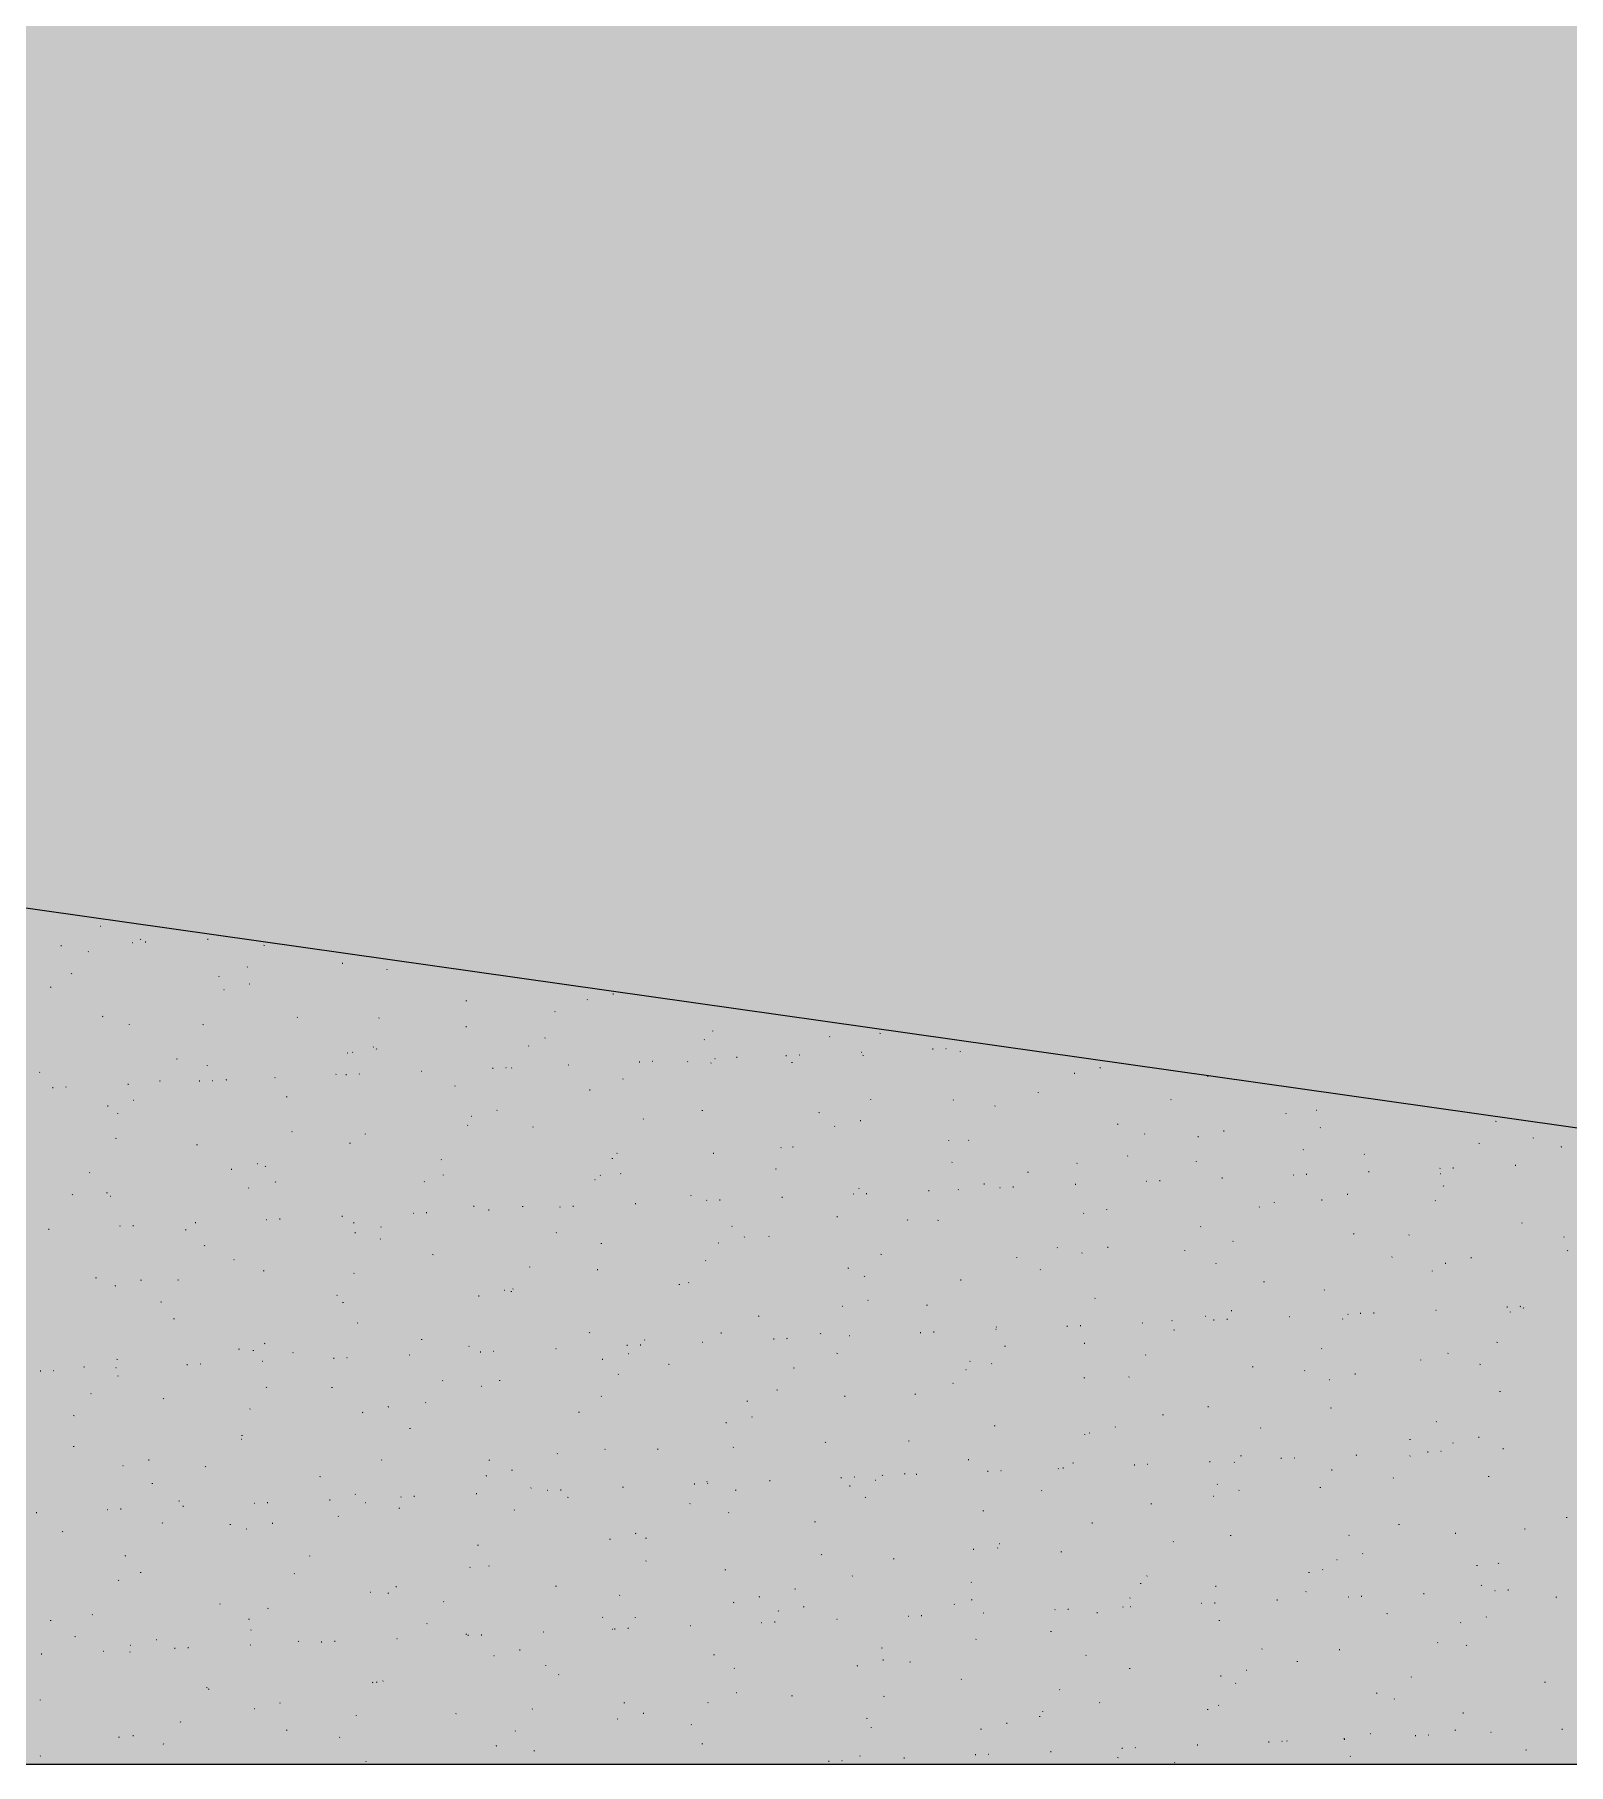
# Model space of a CAD drawing. Extents: x -40810 to 33675, y -2018 to 21213.
# Drawn here: x -4172.1 to -3954.3, y 10017.6 to 10263.4 of the extents above; entities that cross this region are included whole.
import ezdxf

# ---------------------------------------------------------------- set-up
doc = ezdxf.new("R2010")
doc.units = 0
doc.layers.get('0').update_dxf_attribs({"color": 1, "lineweight": 9})
for name, color, linetype in [('1', 5, 'Continuous'), ('130', 24, 'Continuous'), ('19', 5, 'Continuous')]:
    doc.layers.add(name, color=color, linetype=linetype)

# ---------------------------------------------------------------- blocks, each defined once
blk = doc.blocks.new('_H451C6E76CA-000')
for p, q in [((2712.904251, 1924.086902), (2712.977473, 1924.103135)), ((2717.453145, 1921.780431), (2717.528073, 1921.783702)), ((2718.674955, 1922.191323), (2718.684745, 1922.265682)), ((2719.32636, 1921.862217), (2719.401289, 1921.865489)), ((2728.167937, 1922.248249), (2728.242866, 1922.25152)), ((2707.337782, 1921.338785), (2707.41271, 1921.342056)), ((2711.243924, 1920.451704), (2711.289581, 1920.511206)), ((2736.210963, 1921.363693), (2736.25662, 1921.423195)), ((2708.846926, 1917.327875), (2708.892583, 1917.387377)), ((2729.83548, 1916.924524), (2729.845269, 1916.998883)), ((2733.813965, 1918.239864), (2733.859622, 1918.299366)), ((2747.308461, 1918.823574), (2747.381683, 1918.839807)), ((2753.673896, 1917.916473), (2753.683686, 1917.990831)), ((2705.923643, 1915.374888), (2705.933432, 1915.449247)), ((2730.467354, 1915.089991), (2730.540577, 1915.106224)), ((2734.128464, 1915.901639), (2734.201687, 1915.917872)), ((2785.739891, 1914.453059), (2785.813114, 1914.469292)), ((2764.93721, 1913.430437), (2764.947, 1913.504795)), ((2777.49302, 1911.912137), (2777.538677, 1911.971639)), ((2782.078781, 1913.641411), (2782.152004, 1913.657644)), ((2713.260137, 1911.275242), (2713.333359, 1911.291475)), ((2717.084167, 1910.108089), (2717.093957, 1910.182448)), ((2727.558942, 1910.088159), (2727.604599, 1910.14766)), ((2740.922584, 1911.100038), (2740.932373, 1911.174396)), ((2752.525981, 1911.000148), (2752.571638, 1911.059649)), ((2764.871564, 1909.826663), (2764.944786, 1909.842896)), ((2773.749137, 1907.033014), (2773.794794, 1907.092516)), ((2776.097735, 1908.163638), (2776.107524, 1908.237996)), ((2798.716176, 1907.945003), (2798.761833, 1908.004505)), ((2799.936151, 1909.155586), (2799.94594, 1909.229945)), ((2816.482991, 1908.378083), (2816.556213, 1908.394316)), ((2823.683215, 1908.856992), (2823.728872, 1908.916494)), ((2723.815059, 1905.209036), (2723.860716, 1905.268537)), ((2748.030458, 1906.093079), (2748.10368, 1906.109312)), ((2748.782098, 1906.121025), (2748.827755, 1906.180526)), ((2751.691568, 1906.904728), (2751.76479, 1906.920961)), ((2752.185898, 1906.614002), (2752.195687, 1906.68836)), ((2789.48595, 1904.821316), (2789.560879, 1904.824588)), ((2791.359166, 1904.903103), (2791.434094, 1904.906374)), ((2796.319178, 1904.821174), (2796.364835, 1904.880676)), ((2799.641885, 1904.6445), (2799.715107, 1904.660733)), ((2800.200742, 1905.289134), (2800.275671, 1905.292406)), ((2803.302995, 1905.456148), (2803.376217, 1905.472381)), ((2810.316106, 1905.730781), (2810.391034, 1905.734052)), ((2811.199465, 1904.66955), (2811.209254, 1904.743909)), ((2812.189321, 1905.812567), (2812.26425, 1905.815838)), ((2821.030898, 1906.198599), (2821.105826, 1906.20187)), ((2821.286217, 1905.733164), (2821.331874, 1905.792665)), ((2831.146261, 1906.640245), (2831.22119, 1906.643516)), ((2833.019476, 1906.722031), (2833.094405, 1906.725303)), ((2835.111302, 1906.219187), (2835.121092, 1906.293545)), ((2704.332855, 1903.291654), (2704.342644, 1903.366012)), ((2721.418061, 1902.085207), (2721.463718, 1902.144709)), ((2728.171271, 1904.283602), (2728.18106, 1904.357961)), ((2728.868699, 1902.17471), (2728.943628, 1902.177981)), ((2730.823241, 1902.278331), (2730.896463, 1902.294564)), ((2737.710276, 1902.560742), (2737.785205, 1902.564013)), ((2746.3851, 1902.997196), (2746.430757, 1903.056698)), ((2747.825639, 1903.002388), (2747.900568, 1903.005659)), ((2749.698855, 1903.084174), (2749.773783, 1903.087446)), ((2758.540432, 1903.470206), (2758.61536, 1903.473477)), ((2768.655795, 1903.911852), (2768.730723, 1903.915124)), ((2770.52901, 1903.993638), (2770.603939, 1903.99691)), ((2771.352139, 1903.909185), (2771.397796, 1903.968687)), ((2779.370587, 1904.37967), (2779.445516, 1904.382942)), ((2787.184838, 1902.339151), (2787.194628, 1902.41351)), ((2851.253312, 1903.19592), (2851.326534, 1903.212153)), ((2854.914422, 1904.007568), (2854.987644, 1904.023801)), ((2870.213032, 1902.725099), (2870.222822, 1902.799457)), ((2706.165329, 1901.183459), (2706.240257, 1901.186731)), ((2708.038544, 1901.265246), (2708.113473, 1901.268517)), ((2716.880121, 1901.651277), (2716.955049, 1901.654549)), ((2726.995484, 1902.092924), (2727.070413, 1902.096195)), ((2739.434585, 1899.797566), (2739.444374, 1899.871925)), ((2763.346422, 1901.347203), (2763.356212, 1901.421561)), ((2782.434668, 1900.829751), (2782.50789, 1900.845984)), ((2846.198406, 1900.3947), (2846.208195, 1900.469058)), ((2713.982135, 1898.544748), (2714.055357, 1898.560981)), ((2715.419958, 1897.467167), (2715.429748, 1897.541526)), ((2717.643245, 1899.356396), (2717.716467, 1899.372629)), ((2769.254672, 1897.907817), (2769.327894, 1897.92405)), ((2798.448152, 1897.853115), (2798.457942, 1897.927473)), ((2815.031193, 1897.581458), (2815.07685, 1897.64096)), ((2822.35999, 1899.402751), (2822.369779, 1899.47711)), ((2834.046095, 1899.381172), (2834.119317, 1899.397405)), ((2839.998232, 1898.493447), (2840.043889, 1898.552949)), ((2864.965271, 1899.405436), (2865.010928, 1899.464938)), ((2881.373557, 1897.4583), (2881.383346, 1897.532658)), ((2885.657522, 1897.932592), (2885.730744, 1897.948825)), ((2740.130076, 1894.845491), (2740.175733, 1894.904992)), ((2765.097115, 1895.75748), (2765.142772, 1895.816981)), ((2765.593562, 1897.096168), (2765.666784, 1897.112401)), ((2774.433526, 1895.522716), (2774.443315, 1895.597074)), ((2790.064154, 1896.669469), (2790.109811, 1896.72897)), ((2817.204989, 1895.647588), (2817.278211, 1895.663821)), ((2820.866099, 1896.459237), (2820.939321, 1896.47547)), ((2857.46172, 1895.908664), (2857.471509, 1895.983022)), ((2872.477526, 1895.010657), (2872.550748, 1895.02689)), ((2886.188427, 1895.438302), (2886.234085, 1895.497804)), ((2911.155466, 1896.350292), (2911.201124, 1896.409793)), ((2715.163037, 1893.933501), (2715.208694, 1893.993003)), ((2726.683272, 1892.981131), (2726.693062, 1893.055489)), ((2748.386345, 1893.28142), (2748.459567, 1893.297653)), ((2750.59511, 1894.530767), (2750.604899, 1894.605126)), ((2809.608677, 1892.586316), (2809.618466, 1892.660674)), ((2811.28731, 1892.702335), (2811.332967, 1892.761836)), ((2833.447093, 1893.578265), (2833.456883, 1893.652623)), ((2836.254349, 1893.614324), (2836.300006, 1893.673826)), ((2861.221388, 1894.526313), (2861.267045, 1894.585815)), ((2868.816416, 1894.199008), (2868.889638, 1894.215241)), ((2883.791429, 1892.314474), (2883.837086, 1892.373975)), ((2908.758468, 1893.226463), (2908.804125, 1893.285964)), ((2916.475287, 1893.964212), (2916.485077, 1894.038571)), ((2920.427843, 1892.750429), (2920.501065, 1892.766662)), ((2735.206349, 1890.359485), (2735.279571, 1890.375718)), ((2736.386193, 1889.966368), (2736.43185, 1890.025869)), ((2761.353232, 1890.878357), (2761.398889, 1890.937858)), ((2785.69684, 1891.03668), (2785.706629, 1891.111038)), ((2786.320271, 1891.790346), (2786.365928, 1891.849847)), ((2799.997772, 1891.83284), (2800.070994, 1891.849073)), ((2833.857351, 1890.490495), (2833.903008, 1890.549997)), ((2851.609199, 1890.38426), (2851.682421, 1890.400493)), ((2858.82439, 1891.402485), (2858.870047, 1891.461986)), ((2868.622244, 1890.641865), (2868.632034, 1890.716223)), ((2892.460661, 1891.633813), (2892.47045, 1891.708172)), ((2913.893859, 1890.148948), (2913.968787, 1890.15222)), ((2711.419154, 1889.054378), (2711.464811, 1889.11388)), ((2731.545239, 1889.547836), (2731.618461, 1889.564069)), ((2737.843797, 1887.714332), (2737.853586, 1887.78869)), ((2758.956234, 1887.754528), (2759.001891, 1887.814029)), ((2761.682213, 1888.706281), (2761.692003, 1888.780639)), ((2783.156666, 1888.099257), (2783.229888, 1888.11549)), ((2783.923273, 1888.666517), (2783.96893, 1888.726019)), ((2786.817776, 1888.910905), (2786.890998, 1888.927138)), ((2808.890312, 1889.578506), (2808.935969, 1889.638008)), ((2838.429202, 1887.462325), (2838.502425, 1887.478558)), ((2844.710407, 1889.092228), (2844.720197, 1889.166587)), ((2851.403392, 1887.420556), (2851.478321, 1887.423827)), ((2861.518756, 1887.862202), (2861.593684, 1887.865473)), ((2863.391971, 1887.943988), (2863.4669, 1887.94726)), ((2872.233548, 1888.33002), (2872.308476, 1888.333291)), ((2882.348911, 1888.771666), (2882.42384, 1888.774938)), ((2884.222127, 1888.853452), (2884.297055, 1888.856724)), ((2893.063703, 1889.239484), (2893.138632, 1889.242756)), ((2903.179067, 1889.68113), (2903.253995, 1889.684402)), ((2903.220626, 1888.93568), (2903.293848, 1888.951913)), ((2905.052282, 1889.762917), (2905.127211, 1889.766188)), ((2709.022156, 1885.93055), (2709.067813, 1885.990051)), ((2713.93196, 1886.164696), (2713.941749, 1886.239054)), ((2714.338021, 1885.733088), (2714.411244, 1885.749321)), ((2733.989195, 1886.842539), (2734.034852, 1886.90204)), ((2796.857364, 1885.769881), (2796.867154, 1885.844239)), ((2799.028289, 1885.133809), (2799.103218, 1885.137081)), ((2800.901505, 1885.215596), (2800.976433, 1885.218867)), ((2809.743082, 1885.601627), (2809.81801, 1885.604899)), ((2819.858445, 1886.043273), (2819.933373, 1886.046545)), ((2820.695781, 1886.761829), (2820.70557, 1886.836188)), ((2821.73166, 1886.12506), (2821.806589, 1886.128331)), ((2830.573237, 1886.511091), (2830.648166, 1886.514363)), ((2834.768092, 1886.650677), (2834.841315, 1886.66691)), ((2840.6886, 1886.952738), (2840.763529, 1886.956009)), ((2842.561816, 1887.034524), (2842.636744, 1887.037795)), ((2886.379519, 1885.202097), (2886.452742, 1885.21833)), ((2890.040629, 1886.013746), (2890.113852, 1886.029979)), ((2902.503445, 1885.074757), (2902.549102, 1885.134259)), ((2903.723975, 1887.147777), (2903.733764, 1887.222136)), ((2738.411039, 1882.487203), (2738.485967, 1882.490474)), ((2747.252615, 1882.873234), (2747.327544, 1882.876506)), ((2757.367979, 1883.314881), (2757.442907, 1883.318152)), ((2759.241194, 1883.396667), (2759.316123, 1883.399939)), ((2765.949448, 1884.284508), (2766.022671, 1884.300741)), ((2768.082771, 1883.782699), (2768.157699, 1883.78597)), ((2772.945527, 1884.220244), (2772.955317, 1884.294603)), ((2778.198134, 1884.224345), (2778.273063, 1884.227616)), ((2780.071349, 1884.306131), (2780.146278, 1884.309403)), ((2788.912926, 1884.692163), (2788.987855, 1884.695434)), ((2817.560875, 1882.835929), (2817.634098, 1882.852162)), ((2852.569367, 1883.250779), (2852.615024, 1883.31028)), ((2855.870932, 1883.825429), (2855.880721, 1883.899788)), ((2877.536406, 1884.162768), (2877.582063, 1884.22227)), ((2879.709348, 1884.817378), (2879.719138, 1884.891736)), ((2705.592305, 1881.054306), (2705.667233, 1881.057577)), ((2715.707668, 1881.495952), (2715.782596, 1881.499224)), ((2717.580883, 1881.577739), (2717.655812, 1881.58101)), ((2725.092484, 1880.897897), (2725.102274, 1880.972255)), ((2726.42246, 1881.96377), (2726.497389, 1881.967042)), ((2736.537823, 1882.405417), (2736.612752, 1882.408688)), ((2748.930901, 1881.889845), (2748.94069, 1881.964204)), ((2749.108342, 1880.550925), (2749.181564, 1880.567158)), ((2752.769452, 1881.362574), (2752.842674, 1881.378807)), ((2777.668249, 1880.514811), (2777.713907, 1880.574313)), ((2802.635288, 1881.426801), (2802.680946, 1881.486302)), ((2807.944468, 1879.945394), (2807.954258, 1880.019752)), ((2827.602328, 1882.33879), (2827.647985, 1882.398291)), ((2831.959095, 1882.275793), (2831.968884, 1882.350152)), ((2869.172302, 1881.387349), (2869.245524, 1881.403582)), ((2890.972662, 1880.331342), (2890.982452, 1880.4057)), ((2898.759562, 1880.195634), (2898.805219, 1880.255136)), ((2914.884499, 1881.880978), (2914.894289, 1881.955337)), ((2727.734171, 1878.690833), (2727.779828, 1878.750335)), ((2752.70121, 1879.602822), (2752.746868, 1879.662324)), ((2784.106052, 1878.953446), (2784.115841, 1879.027804)), ((2800.719769, 1879.102345), (2800.792991, 1879.118578)), ((2804.380879, 1879.913994), (2804.454101, 1879.930227)), ((2848.825484, 1878.371656), (2848.871141, 1878.431157)), ((2852.331196, 1877.653766), (2852.404418, 1877.669998)), ((2855.992306, 1878.465414), (2856.065528, 1878.481647)), ((2866.958035, 1878.000943), (2866.967825, 1878.075301)), ((2873.792523, 1879.283645), (2873.83818, 1879.343147)), ((2920.783729, 1879.938769), (2920.856951, 1879.955002)), ((2921.329603, 1877.983795), (2921.37526, 1878.043296)), ((2731.901125, 1876.736177), (2731.974347, 1876.75241)), ((2736.179588, 1875.07341), (2736.189377, 1875.147768)), ((2760.194215, 1877.403809), (2760.204004, 1877.478168)), ((2773.924367, 1875.635688), (2773.970024, 1875.69519)), ((2783.512552, 1875.287597), (2783.585774, 1875.30383)), ((2798.891406, 1876.547678), (2798.937063, 1876.607179)), ((2819.207782, 1875.459358), (2819.217572, 1875.533716)), ((2823.858445, 1877.459667), (2823.904102, 1877.519168)), ((2843.119619, 1877.008994), (2843.129409, 1877.083353)), ((2846.428486, 1875.247827), (2846.474143, 1875.307329)), ((2871.395525, 1876.159816), (2871.441182, 1876.219318)), ((2896.362564, 1877.071805), (2896.408221, 1877.131307)), ((2902.133187, 1875.064543), (2902.142976, 1875.138901)), ((2903.942623, 1876.205186), (2904.015845, 1876.221419)), ((2907.603733, 1877.016834), (2907.676955, 1877.033067)), ((2712.341172, 1874.081462), (2712.350961, 1874.15582)), ((2715.060019, 1873.002594), (2715.133241, 1873.018827)), ((2718.721129, 1873.814242), (2718.794351, 1873.830475)), ((2723.990289, 1873.81171), (2724.035946, 1873.871212)), ((2748.957328, 1874.723699), (2749.002985, 1874.783201)), ((2795.193155, 1873.128959), (2795.202945, 1873.203317)), ((2796.494408, 1873.423849), (2796.540065, 1873.48335)), ((2821.461447, 1874.335838), (2821.507104, 1874.395339)), ((2835.123979, 1873.839017), (2835.197201, 1873.85525)), ((2878.221349, 1873.514907), (2878.231139, 1873.589265)), ((2721.59329, 1870.687881), (2721.638948, 1870.747383)), ((2746.560329, 1871.599871), (2746.605987, 1871.659372)), ((2747.442902, 1870.587374), (2747.452691, 1870.661732)), ((2766.671446, 1871.554014), (2766.744668, 1871.570247)), ((2770.332556, 1872.365662), (2770.405778, 1872.381895)), ((2771.354739, 1872.13701), (2771.364529, 1872.211369)), ((2771.527369, 1872.51186), (2771.573026, 1872.571361)), ((2821.943983, 1870.917083), (2822.017205, 1870.933316)), ((2830.368307, 1870.192559), (2830.378096, 1870.266917)), ((2854.206723, 1871.184508), (2854.216512, 1871.258866)), ((2886.735406, 1872.390438), (2886.808628, 1872.40667)), ((2723.428275, 1868.256975), (2723.438065, 1868.331333)), ((2749.464229, 1867.739266), (2749.537451, 1867.755499)), ((2806.456469, 1868.642923), (2806.466259, 1868.717281)), ((2818.282873, 1870.105434), (2818.356095, 1870.121667)), ((2860.945732, 1867.733048), (2861.02066, 1867.73632)), ((2865.140501, 1868.008111), (2865.186158, 1868.067612)), ((2869.8943, 1868.656854), (2869.967522, 1868.673087)), ((2871.061095, 1868.174695), (2871.136023, 1868.177966)), ((2872.93431, 1868.256481), (2873.009239, 1868.259753)), ((2873.55541, 1869.468503), (2873.628632, 1869.484736)), ((2881.775887, 1868.642513), (2881.850816, 1868.645784)), ((2889.381874, 1868.248108), (2889.391664, 1868.322466)), ((2890.10754, 1868.9201), (2890.153197, 1868.979601)), ((2891.89125, 1869.084159), (2891.966179, 1869.08743)), ((2893.764466, 1869.165945), (2893.839394, 1869.169217)), ((2902.606042, 1869.551977), (2902.680971, 1869.555248)), ((2912.721406, 1869.993623), (2912.796334, 1869.996895)), ((2913.22029, 1869.240056), (2913.23008, 1869.314415)), ((2914.594621, 1870.07541), (2914.66955, 1870.078681)), ((2915.074579, 1869.832089), (2915.120236, 1869.89159)), ((2758.603427, 1865.320575), (2758.613216, 1865.394933)), ((2782.441843, 1866.312524), (2782.451632, 1866.386882)), ((2790.239384, 1865.272143), (2790.285041, 1865.331645)), ((2801.075656, 1866.290686), (2801.148878, 1866.306919)), ((2808.570629, 1865.446302), (2808.645557, 1865.449574)), ((2810.443844, 1865.528088), (2810.518773, 1865.53136)), ((2815.206423, 1866.184132), (2815.25208, 1866.243634)), ((2819.285421, 1865.91412), (2819.360349, 1865.917391)), ((2829.400784, 1866.355766), (2829.475713, 1866.359038)), ((2831.273999, 1866.437553), (2831.348928, 1866.440824)), ((2840.115576, 1866.823584), (2840.190505, 1866.826856)), ((2840.173462, 1867.096122), (2840.219119, 1867.155623)), ((2850.230939, 1867.265231), (2850.305868, 1867.268502)), ((2852.104155, 1867.347017), (2852.179083, 1867.350288)), ((2865.470037, 1866.698471), (2865.479826, 1866.77283)), ((2732.623123, 1864.005682), (2732.696345, 1864.021915)), ((2734.691589, 1863.770939), (2734.701379, 1863.845297)), ((2736.284233, 1864.817331), (2736.357455, 1864.833564)), ((2740.305306, 1863.448165), (2740.350963, 1863.507666)), ((2747.953378, 1862.799696), (2748.028306, 1862.802967)), ((2756.794955, 1863.185727), (2756.869883, 1863.188999)), ((2765.272345, 1864.360154), (2765.318002, 1864.419656)), ((2766.910318, 1863.627374), (2766.985246, 1863.630645)), ((2768.783533, 1863.70916), (2768.858462, 1863.712431)), ((2777.62511, 1864.095192), (2777.700039, 1864.098463)), ((2787.740473, 1864.536838), (2787.815402, 1864.540109)), ((2787.89566, 1863.368751), (2787.968882, 1863.384984)), ((2789.613689, 1864.618624), (2789.688617, 1864.621896)), ((2798.455265, 1865.004656), (2798.530194, 1865.007927)), ((2817.616994, 1863.376124), (2817.626784, 1863.450482)), ((2841.45541, 1864.368072), (2841.4652, 1864.442431)), ((2852.687083, 1864.842106), (2852.760305, 1864.858339)), ((2861.396618, 1863.128988), (2861.442275, 1863.188489)), ((2886.363657, 1864.040977), (2886.409314, 1864.100478)), ((2904.29851, 1863.393526), (2904.371732, 1863.409759)), ((2911.330696, 1864.952966), (2911.376353, 1865.012467)), ((2704.419852, 1860.898981), (2704.49478, 1860.902252)), ((2706.293067, 1860.980767), (2706.367996, 1860.984039)), ((2710.676963, 1861.44054), (2710.686752, 1861.514898)), ((2715.134644, 1861.366799), (2715.209572, 1861.37007)), ((2715.338267, 1862.536176), (2715.383924, 1862.595677)), ((2725.250007, 1861.808445), (2725.324936, 1861.811717)), ((2727.123222, 1861.890232), (2727.198151, 1861.893503)), ((2735.964799, 1862.276263), (2736.039728, 1862.279535)), ((2746.080162, 1862.717909), (2746.155091, 1862.721181)), ((2784.23455, 1862.557102), (2784.307772, 1862.573335)), ((2786.495501, 1860.39302), (2786.541158, 1860.452522)), ((2793.705157, 1861.826487), (2793.714946, 1861.900846)), ((2811.46254, 1861.305009), (2811.508197, 1861.364511)), ((2835.845977, 1861.108523), (2835.919199, 1861.124756)), ((2836.429579, 1862.216998), (2836.475236, 1862.2765)), ((2839.507087, 1861.920171), (2839.580309, 1861.936404)), ((2876.630562, 1861.431672), (2876.640351, 1861.506031)), ((2883.966659, 1860.917148), (2884.012316, 1860.97665)), ((2891.118514, 1860.471591), (2891.191736, 1860.487824)), ((2900.468978, 1862.423621), (2900.478767, 1862.497979)), ((2908.933698, 1861.829137), (2908.979355, 1861.888639)), ((2715.415906, 1860.190934), (2715.489128, 1860.207167)), ((2736.561423, 1858.569042), (2736.60708, 1858.628543)), ((2745.852114, 1858.50414), (2745.861904, 1858.578498)), ((2761.528462, 1859.481031), (2761.574119, 1859.540533)), ((2767.027333, 1858.742354), (2767.100555, 1858.758587)), ((2769.69053, 1859.496088), (2769.70032, 1859.570447)), ((2809.065542, 1858.181181), (2809.111199, 1858.240682)), ((2834.032581, 1859.09317), (2834.078238, 1859.152671)), ((2852.718724, 1859.882036), (2852.728514, 1859.956394)), ((2858.99962, 1860.005159), (2859.045277, 1860.06466)), ((2887.457404, 1859.659943), (2887.530626, 1859.676176)), ((2911.732292, 1857.937585), (2911.742081, 1858.011943)), ((2711.594384, 1857.657053), (2711.640041, 1857.716554)), ((2721.940277, 1856.954503), (2721.950066, 1857.028862)), ((2734.164425, 1855.445213), (2734.210082, 1855.504715)), ((2753.847336, 1855.820419), (2753.920559, 1855.836652)), ((2759.131464, 1856.357202), (2759.177121, 1856.416704)), ((2784.098503, 1857.269191), (2784.14416, 1857.328693)), ((2804.865681, 1856.559688), (2804.875471, 1856.634047)), ((2818.638759, 1857.293774), (2818.711982, 1857.310007)), ((2828.704098, 1857.551637), (2828.713887, 1857.625995)), ((2870.250186, 1855.845195), (2870.323409, 1855.861428)), ((2887.717665, 1855.607186), (2887.727455, 1855.681544)), ((2709.197386, 1854.533224), (2709.243043, 1854.592725)), ((2750.186226, 1855.008771), (2750.259449, 1855.025004)), ((2780.953844, 1855.010052), (2780.963634, 1855.08441)), ((2801.797653, 1853.560191), (2801.870876, 1853.576424)), ((2805.458763, 1854.37184), (2805.531986, 1854.388073)), ((2839.967412, 1853.065601), (2839.977201, 1853.139959)), ((2863.879249, 1854.615237), (2863.889038, 1854.689595)), ((2902.678674, 1853.677432), (2902.724332, 1853.736933)), ((2732.979009, 1851.194023), (2733.052231, 1851.210256)), ((2733.100801, 1851.687704), (2733.110591, 1851.762063)), ((2756.939218, 1852.679653), (2756.949007, 1852.754011)), ((2815.952785, 1850.735202), (2815.962575, 1850.80956)), ((2827.777557, 1850.941464), (2827.823214, 1851.000966)), ((2852.744596, 1851.853453), (2852.790253, 1851.912955)), ((2853.40908, 1852.111611), (2853.482303, 1852.127844)), ((2857.07019, 1852.92326), (2857.143413, 1852.939493)), ((2877.711635, 1852.765442), (2877.757293, 1852.824944)), ((2898.980979, 1851.12115), (2898.990769, 1851.195508)), ((2905.020507, 1850.663032), (2905.093729, 1850.679264)), ((2908.681617, 1851.47468), (2908.754839, 1851.490913)), ((2709.188964, 1850.138068), (2709.198754, 1850.212427)), ((2719.799013, 1848.272088), (2719.872235, 1848.288321)), ((2752.87644, 1848.205497), (2752.922097, 1848.264998)), ((2768.202532, 1848.193617), (2768.212321, 1848.267975)), ((2777.843479, 1849.117486), (2777.889136, 1849.176987)), ((2784.590436, 1849.745443), (2784.663658, 1849.761676)), ((2792.114369, 1849.743253), (2792.124158, 1849.817612)), ((2802.810518, 1850.029475), (2802.856175, 1850.088977)), ((2836.201863, 1848.296863), (2836.275085, 1848.313096)), ((2870.488071, 1848.045541), (2870.562999, 1848.048813)), ((2874.966353, 1848.79075), (2874.976142, 1848.865109)), ((2880.603434, 1848.487188), (2880.678363, 1848.490459)), ((2882.476649, 1848.568974), (2882.551578, 1848.572245)), ((2891.318226, 1848.955006), (2891.393155, 1848.958277)), ((2898.934792, 1848.798309), (2898.980449, 1848.85781)), ((2901.433589, 1849.396652), (2901.508518, 1849.399923)), ((2903.306805, 1849.478438), (2903.381734, 1849.48171)), ((2912.148382, 1849.86447), (2912.22331, 1849.867741)), ((2716.137903, 1847.460439), (2716.211125, 1847.476672)), ((2727.909401, 1847.293508), (2727.955058, 1847.353009)), ((2744.187905, 1845.863218), (2744.197695, 1845.937576)), ((2767.74933, 1846.01186), (2767.822552, 1846.028093)), ((2771.41044, 1846.823508), (2771.483662, 1846.839741)), ((2818.112968, 1845.758795), (2818.187896, 1845.762066)), ((2819.986183, 1845.840581), (2820.061112, 1845.843853)), ((2824.033675, 1846.062341), (2824.079332, 1846.121843)), ((2827.216099, 1846.249166), (2827.225889, 1846.323524)), ((2828.82776, 1846.226613), (2828.902689, 1846.229884)), ((2838.943123, 1846.668259), (2839.018052, 1846.671531)), ((2840.816339, 1846.750045), (2840.891267, 1846.753317)), ((2849.000714, 1846.97433), (2849.046371, 1847.033832)), ((2849.657915, 1847.136077), (2849.732844, 1847.139349)), ((2851.127936, 1847.798802), (2851.137726, 1847.87316)), ((2859.773279, 1847.577723), (2859.848207, 1847.580995)), ((2861.646494, 1847.65951), (2861.721423, 1847.662781)), ((2873.967753, 1847.886319), (2874.01341, 1847.945821)), ((2887.81329, 1846.848283), (2887.886512, 1846.864516)), ((2896.537794, 1845.67448), (2896.583451, 1845.733981)), ((2910.141504, 1845.854351), (2910.151293, 1845.928709)), ((2720.349489, 1844.871269), (2720.359278, 1844.945628)), ((2749.132557, 1843.326374), (2749.178215, 1843.385875)), ((2766.337294, 1843.49822), (2766.412222, 1843.501492)), ((2774.099596, 1844.238363), (2774.145254, 1844.297864)), ((2776.452657, 1843.939866), (2776.527586, 1843.943138)), ((2778.325872, 1844.021653), (2778.400801, 1844.024924)), ((2787.167449, 1844.407684), (2787.242378, 1844.410956)), ((2797.282812, 1844.849331), (2797.357741, 1844.852602)), ((2799.066636, 1845.150352), (2799.112293, 1845.209853)), ((2799.156028, 1844.931117), (2799.230956, 1844.934388)), ((2803.201473, 1843.918766), (2803.211262, 1843.993125)), ((2807.997605, 1845.317149), (2808.072533, 1845.32042)), ((2819.360757, 1844.56328), (2819.433979, 1844.579513)), ((2823.021867, 1845.374928), (2823.095089, 1845.391161)), ((2846.603715, 1843.850501), (2846.649373, 1843.910003)), ((2870.972184, 1843.1147), (2871.045406, 1843.130933)), ((2871.570755, 1844.762491), (2871.616412, 1844.821992)), ((2874.633294, 1843.926349), (2874.706516, 1843.942581)), ((2886.229667, 1844.304714), (2886.239456, 1844.379073)), ((2703.846827, 1840.769827), (2703.921756, 1840.773099)), ((2713.962191, 1841.211474), (2714.037119, 1841.214745)), ((2715.835406, 1841.29326), (2715.910335, 1841.296532)), ((2724.165518, 1842.414385), (2724.211176, 1842.473886)), ((2724.676983, 1841.679292), (2724.751912, 1841.682563)), ((2734.792346, 1842.120938), (2734.867275, 1842.124209)), ((2736.665562, 1842.202724), (2736.74049, 1842.205996)), ((2745.507138, 1842.588756), (2745.582067, 1842.592027)), ((2750.542113, 1842.197111), (2750.615335, 1842.213344)), ((2755.451219, 1841.377182), (2755.461009, 1841.45154)), ((2755.622502, 1843.030402), (2755.69743, 1843.033674)), ((2757.495717, 1843.112189), (2757.570646, 1843.11546)), ((2771.702598, 1841.114534), (2771.748255, 1841.174036)), ((2779.363056, 1842.926818), (2779.372846, 1843.001176)), ((2796.669637, 1842.026523), (2796.715295, 1842.086025)), ((2802.15354, 1840.748532), (2802.226762, 1840.764765)), ((2821.636676, 1842.938512), (2821.682334, 1842.998014)), ((2838.376624, 1840.982367), (2838.386413, 1841.056725)), ((2862.21504, 1841.974315), (2862.224829, 1842.048673)), ((2721.76852, 1839.290556), (2721.814177, 1839.350057)), ((2731.436593, 1839.046782), (2731.446382, 1839.121141)), ((2733.701007, 1838.463528), (2733.774229, 1838.479761)), ((2737.362117, 1839.275177), (2737.435339, 1839.29141)), ((2746.735559, 1840.202545), (2746.781216, 1840.262046)), ((2814.464787, 1839.43273), (2814.474576, 1839.507089)), ((2853.764967, 1839.299952), (2853.838189, 1839.316185)), ((2897.390191, 1839.037915), (2897.399981, 1839.112274)), ((2915.249809, 1838.434763), (2915.295466, 1838.494265)), ((2921.228607, 1840.029864), (2921.238397, 1840.104222)), ((2707.598176, 1838.054834), (2707.607966, 1838.129192)), ((2766.611744, 1836.110383), (2766.621533, 1836.184741)), ((2785.312434, 1837.014948), (2785.385656, 1837.031181)), ((2788.973544, 1837.826597), (2789.046766, 1837.84283)), ((2790.45016, 1837.102331), (2790.459949, 1837.17669)), ((2840.348692, 1835.698796), (2840.394349, 1835.758297)), ((2840.584971, 1836.378017), (2840.658193, 1836.39425)), ((2865.315731, 1836.610785), (2865.361388, 1836.670287)), ((2873.478354, 1837.488279), (2873.488143, 1837.562637)), ((2890.28277, 1837.522774), (2890.328427, 1837.582276)), ((2905.376394, 1837.851372), (2905.449616, 1837.867605)), ((2716.49379, 1834.64878), (2716.567012, 1834.665013)), ((2742.699907, 1834.560746), (2742.709696, 1834.635105)), ((2790.414614, 1833.874818), (2790.460271, 1833.934319)), ((2815.381653, 1834.786807), (2815.42731, 1834.846308)), ((2825.625311, 1834.165931), (2825.635101, 1834.24029)), ((2836.923861, 1835.566368), (2836.997083, 1835.582601)), ((2849.463727, 1835.15788), (2849.473517, 1835.232238)), ((2888.535288, 1834.117789), (2888.60851, 1834.134022)), ((2892.196398, 1834.929437), (2892.26962, 1834.94567)), ((2911.505926, 1833.55564), (2911.551583, 1833.615142)), ((2715.513497, 1831.13885), (2715.559154, 1831.198352)), ((2718.68528, 1832.230347), (2718.695069, 1832.304706)), ((2740.480536, 1832.050839), (2740.526193, 1832.110341)), ((2765.447575, 1832.962828), (2765.493232, 1833.02233)), ((2768.105217, 1833.2002), (2768.178439, 1833.216433)), ((2801.713474, 1832.616295), (2801.723263, 1832.690653)), ((2819.716644, 1831.75162), (2819.789866, 1831.767853)), ((2836.604809, 1830.819673), (2836.650466, 1830.879174)), ((2861.571848, 1831.731662), (2861.617505, 1831.791164)), ((2884.638879, 1832.22148), (2884.648668, 1832.295838)), ((2886.538887, 1832.643651), (2886.584544, 1832.703153)), ((2908.477295, 1833.213429), (2908.487084, 1833.287787)), ((2751.264111, 1829.466617), (2751.337333, 1829.48285)), ((2753.860431, 1829.293947), (2753.870221, 1829.368306)), ((2754.925221, 1830.278265), (2754.998443, 1830.294498)), ((2777.698847, 1830.285896), (2777.708637, 1830.360254)), ((2786.670731, 1828.995695), (2786.716388, 1829.055196)), ((2806.536648, 1828.829685), (2806.60987, 1828.845918)), ((2811.63777, 1829.907684), (2811.683427, 1829.967185)), ((2836.712415, 1828.341445), (2836.722204, 1828.415803)), ((2859.17485, 1828.607833), (2859.220507, 1828.667335)), ((2860.727041, 1830.671844), (2860.736831, 1830.746202)), ((2871.328071, 1830.30304), (2871.401293, 1830.319273)), ((2884.141889, 1829.519822), (2884.187546, 1829.579324)), ((2890.145773, 1828.79968), (2890.220702, 1828.802952)), ((2892.018989, 1828.881467), (2892.093917, 1828.884738)), ((2900.860565, 1829.267498), (2900.935494, 1829.27077)), ((2909.108928, 1830.431812), (2909.154585, 1830.491313)), ((2910.975929, 1829.709145), (2911.050857, 1829.712416)), ((2912.849144, 1829.790931), (2912.924073, 1829.794202)), ((2919.740609, 1828.727392), (2919.750398, 1828.801751)), ((2711.769614, 1826.259727), (2711.815271, 1826.319229)), ((2729.948594, 1827.744311), (2729.958383, 1827.818669)), ((2736.736653, 1827.171716), (2736.78231, 1827.231218)), ((2761.703692, 1828.083705), (2761.749349, 1828.143207)), ((2784.273733, 1825.871866), (2784.31939, 1825.931367)), ((2802.875538, 1828.018037), (2802.94876, 1828.03427)), ((2809.240772, 1826.783855), (2809.286429, 1826.843356)), ((2812.873999, 1827.349496), (2812.883788, 1827.423854)), ((2827.655307, 1826.071288), (2827.730236, 1826.074559)), ((2829.528522, 1826.153074), (2829.603451, 1826.156346)), ((2834.207811, 1827.695844), (2834.253468, 1827.755346)), ((2838.370099, 1826.539106), (2838.445028, 1826.542377)), ((2848.485462, 1826.980752), (2848.560391, 1826.984023)), ((2850.358678, 1827.062538), (2850.433606, 1827.06581)), ((2854.486964, 1826.569457), (2854.560187, 1826.58569)), ((2858.148074, 1827.381106), (2858.221297, 1827.397339)), ((2859.200255, 1827.44857), (2859.275183, 1827.451841)), ((2869.315618, 1827.890216), (2869.390546, 1827.893488)), ((2871.188833, 1827.972003), (2871.263762, 1827.975274)), ((2880.03041, 1828.358034), (2880.105339, 1828.361306)), ((2895.725982, 1826.396993), (2895.735772, 1826.471352)), ((2909.759501, 1825.932526), (2909.832724, 1825.948759)), ((2705.933967, 1825.413912), (2705.943757, 1825.48827)), ((2734.056893, 1825.651869), (2734.130116, 1825.668101)), ((2734.339655, 1824.047887), (2734.385312, 1824.107389)), ((2759.306694, 1824.959877), (2759.352351, 1825.019378)), ((2764.947535, 1823.469461), (2764.957324, 1823.543819)), ((2775.879633, 1823.810713), (2775.954562, 1823.813984)), ((2785.66832, 1824.203289), (2785.741543, 1824.219522)), ((2785.994996, 1824.252359), (2786.069925, 1824.255631)), ((2787.868212, 1824.334146), (2787.94314, 1824.337417)), ((2788.962161, 1825.79986), (2788.971951, 1825.874218)), ((2796.709788, 1824.720177), (2796.784717, 1824.723449)), ((2806.825152, 1825.161824), (2806.90008, 1825.165095)), ((2808.698367, 1825.24361), (2808.773296, 1825.246881)), ((2817.539944, 1825.629641), (2817.614872, 1825.632913)), ((2847.975729, 1823.855408), (2847.985518, 1823.929767)), ((2871.887566, 1825.405045), (2871.897355, 1825.479403)), ((2906.098391, 1825.120877), (2906.171614, 1825.13711)), ((2709.372616, 1823.135898), (2709.418273, 1823.1954)), ((2713.389167, 1821.08232), (2713.464095, 1821.085592)), ((2717.215787, 1821.918285), (2717.28901, 1821.934518)), ((2720.876897, 1822.729934), (2720.95012, 1822.746167)), ((2723.50453, 1821.523967), (2723.579459, 1821.527238)), ((2725.377745, 1821.605753), (2725.452674, 1821.609024)), ((2734.219322, 1821.991785), (2734.294251, 1821.995056)), ((2741.109119, 1822.477512), (2741.118908, 1822.55187)), ((2744.334685, 1822.433431), (2744.409614, 1822.436702)), ((2746.207901, 1822.515217), (2746.282829, 1822.518489)), ((2755.049478, 1822.901249), (2755.124406, 1822.90452)), ((2765.164841, 1823.342895), (2765.239769, 1823.346167)), ((2767.038056, 1823.424681), (2767.112985, 1823.427953)), ((2772.488324, 1821.281354), (2772.561546, 1821.297587)), ((2823.961102, 1821.525009), (2823.970892, 1821.599368)), ((2837.279747, 1822.754709), (2837.35297, 1822.770942)), ((2877.886865, 1821.368117), (2877.932522, 1821.427618)), ((2888.891174, 1821.306129), (2888.964396, 1821.322362)), ((2902.853904, 1822.280106), (2902.899561, 1822.339607)), ((2906.989296, 1821.910957), (2906.999086, 1821.985316)), ((2704.54759, 1820.696289), (2704.622519, 1820.69956)), ((2717.197281, 1820.927876), (2717.207071, 1821.002234)), ((2768.827214, 1820.469705), (2768.900436, 1820.485938)), ((2776.210849, 1818.983424), (2776.220638, 1819.057783)), ((2800.122686, 1820.533061), (2800.132475, 1820.607419)), ((2802.985748, 1818.632149), (2803.031405, 1818.691651)), ((2820.438641, 1819.021126), (2820.511863, 1819.037359)), ((2824.099751, 1819.832774), (2824.172973, 1819.849007)), ((2827.952787, 1819.544139), (2827.998444, 1819.60364)), ((2852.919826, 1820.456128), (2852.965483, 1820.515629)), ((2859.136253, 1818.588609), (2859.146043, 1818.662968)), ((2882.97467, 1819.580558), (2882.984459, 1819.654916)), ((2751.619997, 1816.654957), (2751.693219, 1816.67119)), ((2752.196222, 1816.653025), (2752.206012, 1816.727384)), ((2753.05167, 1816.808171), (2753.097327, 1816.867673)), ((2778.018709, 1817.72016), (2778.064366, 1817.779662)), ((2835.224416, 1817.038973), (2835.234206, 1817.113332)), ((2872.050068, 1817.572546), (2872.12329, 1817.588779)), ((2874.142982, 1816.488994), (2874.18864, 1816.548495)), ((2875.711178, 1818.384194), (2875.7844, 1818.400427)), ((2899.110022, 1817.400983), (2899.155679, 1817.460484)), ((2918.149821, 1816.644158), (2918.15961, 1816.718517)), ((2704.445969, 1814.11144), (2704.455758, 1814.185799)), ((2728.084631, 1815.896182), (2728.130288, 1815.955683)), ((2728.357806, 1815.661077), (2728.367595, 1815.735435)), ((2738.440001, 1813.733022), (2738.513223, 1813.749255)), ((2787.371373, 1813.716625), (2787.381163, 1813.790984)), ((2799.241865, 1813.753026), (2799.287522, 1813.812528)), ((2803.231424, 1815.206377), (2803.304646, 1815.22261)), ((2811.20979, 1814.708574), (2811.219579, 1814.782932)), ((2824.208904, 1814.665015), (2824.254562, 1814.724517)), ((2849.175943, 1815.577005), (2849.221601, 1815.636506)), ((2854.842851, 1813.757798), (2854.916073, 1813.774031)), ((2894.237984, 1815.094522), (2894.247773, 1815.16888)), ((2896.713023, 1814.277154), (2896.75868, 1814.336656)), ((2734.778891, 1812.921374), (2734.852113, 1812.937607)), ((2749.307787, 1811.929048), (2749.353444, 1811.98855)), ((2763.459536, 1812.166989), (2763.469326, 1812.241348)), ((2774.274826, 1812.841037), (2774.320483, 1812.900539)), ((2786.390318, 1811.472794), (2786.46354, 1811.489027)), ((2790.051428, 1812.284443), (2790.12465, 1812.300676)), ((2821.811906, 1811.541187), (2821.857563, 1811.600688)), ((2846.384941, 1811.772174), (2846.39473, 1811.846533)), ((2846.778945, 1812.453176), (2846.824602, 1812.512677)), ((2870.223357, 1812.764123), (2870.233147, 1812.838481)), ((2871.745984, 1813.365165), (2871.791641, 1813.424666)), ((2906.454278, 1812.309218), (2906.5275, 1812.325451)), ((2715.606493, 1808.844642), (2715.616283, 1808.919)), ((2717.571674, 1809.106626), (2717.644896, 1809.122859)), ((2724.340748, 1811.017059), (2724.386405, 1811.07656)), ((2739.44491, 1809.83659), (2739.454699, 1809.910948)), ((2746.910789, 1808.805219), (2746.956446, 1808.864721)), ((2771.877828, 1809.717208), (2771.923485, 1809.77671)), ((2796.844867, 1810.629198), (2796.890524, 1810.688699)), ((2822.473104, 1810.222538), (2822.482893, 1810.296896)), ((2838.001745, 1810.024214), (2838.074967, 1810.040447)), ((2841.662855, 1810.835863), (2841.736077, 1810.852096)), ((2893.274282, 1809.387283), (2893.347504, 1809.403516)), ((2899.688112, 1809.112173), (2899.763041, 1809.115445)), ((2901.561328, 1809.19396), (2901.636256, 1809.197231)), ((2905.398508, 1809.827723), (2905.408298, 1809.902081)), ((2910.402905, 1809.579991), (2910.477833, 1809.583263)), ((2920.518268, 1810.021637), (2920.593196, 1810.024909)), ((2721.94375, 1807.89323), (2721.989407, 1807.952732)), ((2769.183101, 1807.658046), (2769.256323, 1807.674279)), ((2774.620061, 1806.90019), (2774.62985, 1806.974549)), ((2798.458477, 1807.892139), (2798.468266, 1807.966497)), ((2837.197646, 1806.383781), (2837.272575, 1806.387052)), ((2839.070862, 1806.465567), (2839.14579, 1806.468838)), ((2847.912438, 1806.851599), (2847.987367, 1806.85487)), ((2858.027802, 1807.293245), (2858.10273, 1807.296516)), ((2859.901017, 1807.375031), (2859.975946, 1807.378303)), ((2868.742594, 1807.761063), (2868.817522, 1807.764334)), ((2878.857957, 1808.202709), (2878.932886, 1808.205981)), ((2880.731172, 1808.284495), (2880.806101, 1808.287767)), ((2881.486671, 1808.278087), (2881.496461, 1808.352445)), ((2889.572749, 1808.670527), (2889.647678, 1808.673798)), ((2889.613172, 1808.575634), (2889.686394, 1808.591867)), ((2915.425039, 1807.037438), (2915.470696, 1807.096939)), ((2704.391678, 1806.184691), (2704.4649, 1806.200924)), ((2715.100337, 1805.000001), (2715.100337, 1805.000001)), ((2715.100337, 1805.000001), (2715.100337, 1805.000001)), ((2719.723697, 1805.000001), (2719.723697, 1805.000001)), ((2719.723697, 1805.000001), (2719.723697, 1805.000001)), ((2726.954249, 1805.000001), (2726.954249, 1805.000001)), ((2726.954249, 1805.000001), (2726.954249, 1805.000001)), ((2738.808161, 1805.000001), (2738.808161, 1805.000001)), ((2743.990943, 1805.000001), (2743.990943, 1805.000001)), ((2743.990943, 1805.000001), (2743.990943, 1805.000001)), ((2750.662072, 1805.000001), (2750.662072, 1805.000001)), ((2750.662072, 1805.000001), (2750.662072, 1805.000001)), ((2750.662072, 1805.000001), (2750.662072, 1805.000001)), ((2750.708224, 1805.350554), (2750.718013, 1805.424912)), ((2757.193436, 1805.000001), (2757.193436, 1805.000001)), ((2757.193436, 1805.000001), (2757.193436, 1805.000001)), ((2762.515984, 1805.000001), (2762.515984, 1805.000001)), ((2762.515984, 1805.000001), (2762.515984, 1805.000001)), ((2762.515984, 1805.000001), (2762.515984, 1805.000001)), ((2768.258188, 1805.000001), (2768.258188, 1805.000001)), ((2768.258188, 1805.000001), (2768.258188, 1805.000001)), ((2774.369896, 1805.000001), (2774.369896, 1805.000001)), ((2774.369896, 1805.000001), (2774.369896, 1805.000001)), ((2786.223808, 1805.000001), (2786.223808, 1805.000001)), ((2786.223808, 1805.000001), (2786.223808, 1805.000001)), ((2792.525433, 1805.000001), (2792.525433, 1805.000001)), ((2792.525433, 1805.000001), (2792.525433, 1805.000001)), ((2798.07772, 1805.000001), (2798.07772, 1805.000001)), ((2805.503887, 1805.000001), (2805.503887, 1805.000001)), ((2805.503887, 1805.000001), (2805.503887, 1805.000001)), ((2806.252128, 1805.03267), (2806.327056, 1805.035942)), ((2809.931632, 1805.000001), (2809.931632, 1805.000001)), ((2815.338984, 1805.000001), (2815.338984, 1805.000001)), ((2815.338984, 1805.000001), (2815.338984, 1805.000001)), ((2816.367491, 1805.474316), (2816.442419, 1805.477588)), ((2816.792678, 1805.000001), (2816.792678, 1805.000001)), ((2816.792678, 1805.000001), (2816.792678, 1805.000001)), ((2818.240706, 1805.556103), (2818.315635, 1805.559374)), ((2820.794528, 1806.209466), (2820.86775, 1806.225699)), ((2821.785544, 1805.000001), (2821.785544, 1805.000001)), ((2821.785544, 1805.000001), (2821.785544, 1805.000001)), ((2821.785544, 1805.000001), (2821.785544, 1805.000001)), ((2827.082283, 1805.942134), (2827.157212, 1805.945406)), ((2833.639455, 1805.000001), (2833.643418, 1805.030097)), ((2833.639455, 1805.000001), (2833.639455, 1805.000001)), ((2833.639455, 1805.000001), (2833.639455, 1805.000001)), ((2841.059923, 1805.000001), (2841.059923, 1805.000001)), ((2841.059923, 1805.000001), (2841.059923, 1805.000001)), ((2845.493367, 1805.000001), (2845.493367, 1805.000001)), ((2845.493367, 1805.000001), (2845.493367, 1805.000001)), ((2857.347279, 1805.000001), (2857.347279, 1805.000001)), ((2857.472044, 1805.947687), (2857.481834, 1806.022046)), ((2865.327168, 1805.000001), (2865.327168, 1805.000001)), ((2865.490961, 1805.213459), (2865.536618, 1805.272961)), ((2869.201191, 1805.000001), (2869.201191, 1805.000001)), ((2873.484533, 1805.000001), (2873.484533, 1805.000001)), ((2873.484533, 1805.000001), (2873.484533, 1805.000001)), ((2873.484533, 1805.000001), (2873.484533, 1805.000001)), ((2881.055103, 1805.000001), (2881.055103, 1805.000001)), ((2881.055103, 1805.000001), (2881.055103, 1805.000001)), ((2881.055103, 1805.000001), (2881.055103, 1805.000001)), ((2889.594414, 1805.000001), (2889.594414, 1805.000001)), ((2890.458, 1806.125449), (2890.503657, 1806.18495)), ((2892.909015, 1805.000001), (2892.909015, 1805.000001)), ((2892.909015, 1805.000001), (2892.909015, 1805.000001)), ((2892.909015, 1805.000001), (2892.909015, 1805.000001)), ((2904.762927, 1805.000001), (2904.762927, 1805.000001)), ((2904.762927, 1805.000001), (2904.762927, 1805.000001)), ((2913.861659, 1805.000001), (2913.861659, 1805.000001)), ((2916.616838, 1805.000001), (2916.616838, 1805.000001)), ((2916.616838, 1805.000001), (2916.616838, 1805.000001))]:
    blk.add_line(p, q)

msp = doc.modelspace()

# ---------------------------------------------------------------- linework, layer by layer
at = {"layer": '1'}
msp.add_lwpolyline([(-3539.753, 10017.613), (-4224.753, 10017.613)], dxfattribs=at)
at = {"layer": '130'}
for points in [[(-4345.253, 10017.613), (-4345.253, 10509.113), (-3532.753, 10509.113)], [(-4345.253, 10017.613), (-3532.753, 10509.113), (-3539.753, 10040.113)], [(-4345.253, 10017.613), (-3539.753, 10040.113), (-3539.753, 10017.613)]]:
    msp.add_solid(points, dxfattribs=at)
at = {"layer": '19', "linetype": 'Continuous'}
msp.add_line((-3650.249, 10065.026), (-4528.753, 10189.654), dxfattribs=at)

# ---------------------------------------------------------------- block references
at = {"layer": '19'}
msp.add_blockref('_H451C6E76CA-000', (-6875.753, 8212.613), dxfattribs=at)

doc.saveas('drawing.dxf')
